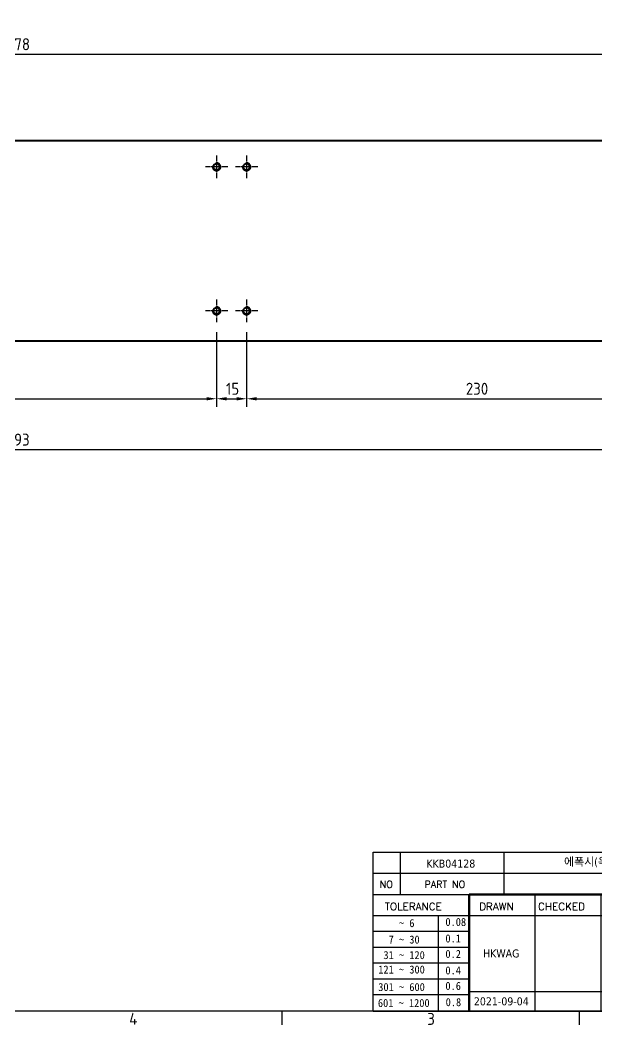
# Model space of a CAD drawing. Header units: millimetres. Extents: x 0 to 1188, y 0 to 840.
# Drawn here: x 612 to 900, y 13 to 515 of the extents above; entities that cross this region are included whole.
import ezdxf
from ezdxf.enums import TextEntityAlignment as Align

# ---------------------------------------------------------------- set-up
doc = ezdxf.new("R2010")
doc.units = ezdxf.units.MM
doc.header["$LTSCALE"] = 2
doc.linetypes.add('CHAIN', pattern=[0.35429999999999995, 0.2362, -0.0295, 0.0591, -0.0295])
doc.layers.get('0').update_dxf_attribs({"color": 3, "lineweight": 25})
for name, color, linetype, lineweight in [('가시적인 것(ISO)', 3, 'Continuous', 40), ('가시적인 좁은 것(ISO)', 3, 'Continuous', 35), ('경계(ISO)', 7, 'Continuous', 25), ('제목(ISO)', 5, 'Continuous', 50), ('중심 표식(ISO)', 1, 'Continuous', 25), ('치수(ISO)', 2, 'Continuous', 25), ('해치(ISO)', 7, 'Continuous', 18)]:
    doc.layers.add(name, color=color, linetype=linetype, lineweight=lineweight)
doc.styles.add('HAN_291', font='')
doc.styles.add('HAN_370', font='', dxfattribs={"width": 2})
doc.styles.add('RC_284', font='ROMANC.shx')
doc.styles.add('RC_287', font='ROMANC.shx')
doc.styles.add('RC_292', font='ROMANC.shx')
doc.styles.add('ROMANT_294', font='romant.shx')
doc.styles.add('문자 텍스트_M2B', font='isocp.shx')
doc.styles.add('치수 텍스트_PSTEK_POSCO', font='isocp.shx')
doc.styles.add('텍스트 스타일198', font='tahoma.ttf')
doc.styles.add('텍스트 스타일333', font='ROMANC.shx', dxfattribs={"width": 0.800000011920929})
doc.styles.get('HAN_291').set_extended_font_data('GulimChe')
doc.styles.get('HAN_370').set_extended_font_data('GulimChe')
doc.dimstyles.new('치수_PSTEK_POSCO', dxfattribs={"dimscale": 2, "dimtxt": 3, "dimasz": 2.5, "dimexe": 2, "dimexo": 2.5, "dimgap": 1, "dimtad": 1, "dimrnd": 1e-08, "dimdsep": 46, "dimtxsty": '치수 텍스트_PSTEK_POSCO', "dimcen": 0.09, "dimdle": 10, "dimclrd": 7, "dimclre": 7, "dimclrt": 2, "dimadec": 1, "dimazin": 2, "dimtfac": 1, "dimtmove": 0, "dimatfit": 3, "dimfxl": 0, "dimtolj": 1, "dimlwd": -1, "dimlwe": -1, "dimarcsym": 0})

# ---------------------------------------------------------------- blocks, each defined once
blk = doc.blocks.new('경계 Default Border')
at = {"layer": '경계(ISO)'}
for p, q in [((371.25, 10), (371.25, 6.599999666213989)), ((445.4999923706055, 10), (445.4999923706055, 6.599999666213989))]:
    blk.add_line(p, q, dxfattribs=at)
at = {"layer": '경계(ISO)', "flags": 128}
blk.add_lwpolyline([(10, 10), (10, 410), (584.0000152587891, 410), (584.0000152587891, 10), (10, 10)], dxfattribs=at)
at = {"layer": '경계(ISO)', "color": 2, "char_height": 3.00000011920929, "attachment_point": 7, "style": '문자 텍스트_M2B'}
for s, insert in [('4', (333.0984701308117, 6.59999988079071)), ('3', (407.5435395229536, 6.57139439638704))]:
    blk.add_mtext(s, dxfattribs=dict(at, insert=insert))
blk = doc.blocks.new('제목 블록 PSTEK')
h = blk.add_hatch(color=1)
edge = h.paths.add_edge_path(flags=0)
edge.add_line((314.2242174273352, 19.60711530335299), (314.2242174273352, 17.00126995915134))
edge.add_line((314.2242174273352, 17.00126995915134), (314.3485873187598, 17.00126995915134))
edge.add_arc((314.3485873187598, 17.6527312952023), 0.6514613360509371, 270, 360)
edge.add_line((315.0000486548106, 17.6527312952023), (315.0000486548106, 18.95565396730211))
edge.add_arc((314.3485873187598, 18.95565396730212), 0.6514613360508712, 0, 90)
edge.add_line((314.3485873187598, 19.60711530335299), (314.2242174273352, 19.60711530335299))
edge = h.paths.add_edge_path()
edge.add_arc((314.9847713324306, 18.28938669179658), 1.969189947606664, 269.9999999999959, 450)
edge.add_line((314.9847713324306, 20.25857663940318), (311.7664314776902, 20.25857663940324))
edge.add_line((311.7664314776902, 20.25857663940324), (311.7664314776902, 15.3430047401139))
edge.add_line((311.7664314776902, 15.3430047401139), (314.2242174273352, 15.3430047401139))
edge.add_line((314.2242174273352, 15.3430047401139), (314.2242174273352, 16.32019674418991))
edge.add_line((314.2242174273352, 16.32019674418991), (314.9847713324307, 16.32019674418991))
for color, points in [(252, [(317.2195697678507, 17.0593801673321), (322.0326348870767, 21.62682475217465), (322.2781991042243, 21.94392121864296), (317.0471853425802, 16.97985676345368), (318.7512090904202, 16.1899260703855), (316.0018030350395, 12.71868385740789), (316.3356552234328, 13.00206718743325), (318.9235935156908, 16.2694494742633)]), (5, [(321.6183518841322, 17.4193704504104), (319.5281351041078, 18.24969419629727), (322.4505835294948, 22.02344462252142), (317.2195697678507, 17.0593801673321), (318.9235935156908, 16.2694494742633), (316.1741874603099, 12.79820726128571)]), (1, [(324.4839107253602, 19.60711530335299), (325.2419748254881, 19.60711530335299), (325.2419748254881, 20.25857663940324), (321.2266040451076, 20.25857663940324), (321.2266040451076, 19.60711530335299), (321.9846681452406, 19.60711530335299), (321.9846681452406, 15.3430047401139), (324.4839107253602, 15.3430047401139)]), (252, [(324.6615819988275, 19.45905590879572), (325.4196460989604, 19.45905590879572), (325.4196460989604, 20.11051724484596), (325.2419748254881, 20.11051724484596), (325.2419748254881, 19.60711530335299), (324.4839107253602, 19.60711530335299), (324.4839107253602, 15.3430047401139), (322.1623394187076, 15.3430047401139), (322.1623394187076, 15.19494534555726), (324.6615819988275, 15.19494534555726)]), (1, [(329.2277337269622, 20.25857663940324), (325.65654113025, 20.25857663940324), (325.65654113025, 15.3430047401139), (329.3580259941756, 15.3430047401139), (329.3580259941756, 15.9944660761648), (328.1137701654877, 15.9944660761648), (328.1137701654877, 17.56360607323003), (329.2277337269622, 17.56360607323003), (329.2277337269622, 18.25543873810179), (328.1137701654877, 18.25543873810179), (328.1137701654877, 19.60711530335299), (329.2277337269622, 19.60711530335299)]), (252, [(328.2914414389548, 19.45905590879572), (329.4054050004294, 19.45905590879572), (329.4054050004294, 20.11051724484596), (329.2277337269622, 20.11051724484596), (329.2277337269622, 19.60711530335299), (328.1137701654877, 19.60711530335299), (328.1137701654877, 18.25543873810179), (328.2914414389548, 18.25543873810179)]), (1, [(332.3312149849806, 20.25857663940324), (329.8592894925411, 20.25857663940324), (329.8592894925411, 15.3430047401139), (332.3312149849806, 15.3430047401139), (332.3312149849806, 17.4318630164523), (333.0701931098801, 15.3430047401139), (335.4855464857051, 15.3430047401139), (334.2514536401189, 19.30614745124769), (335.4379594596742, 20.25857663940324), (334.3071782107978, 20.25857663940324), (332.3312149849806, 18.99741471888304)]), (252, [(332.5088862584528, 20.1105172448466), (332.3312149849806, 20.1105172448466), (332.3312149849806, 18.99741471888368), (332.5088862584528, 19.11081371413894)]), (252, [(335.6156307331414, 20.11051724484596), (335.2535118015555, 20.11051724484596), (334.2514536401189, 19.30614745124769), (335.4855464857051, 15.3430047401139), (333.1954852176545, 15.3430047401139), (333.2478643833523, 15.19494534555726), (335.6632177591723, 15.19494534555726), (334.4291249135862, 19.15808805669106)]), (252, [(321.9846681452406, 19.60711530335299), (321.4042753185749, 19.60711530335299), (321.4042753185749, 19.45905590879572), (321.9846681452406, 19.45905590879572)]), (252, [(328.2914414389548, 17.41554667867274), (329.4054050004294, 17.41554667867274), (329.4054050004294, 18.10737934354514), (329.2277337269622, 18.10737934354514), (329.2277337269622, 17.56360607323003), (328.1137701654877, 17.56360607323003), (328.1137701654877, 15.9944660761648), (328.2914414389548, 15.9944660761648)]), (252, [(329.5356972676428, 15.8464066816075), (329.3580259941756, 15.8464066816075), (329.3580259941756, 15.3430047401139), (325.8342124037171, 15.3430047401139), (325.8342124037171, 15.19494534555726), (329.5356972676428, 15.19494534555726)]), (252, [(332.5088862584528, 16.92964231796647), (332.3312149849806, 17.43186301645164), (332.3312149849806, 15.3430047401139), (330.0369607660135, 15.3430047401139), (330.0369607660135, 15.19494534555726), (332.5088862584528, 15.19494534555726)])]:
    blk.add_hatch(color=color).paths.add_polyline_path(points)
h = blk.add_hatch(color=252)
edge = h.paths.add_edge_path()
edge.add_arc((314.9847713324309, 18.28938669179657), 1.969189947606666, 270, 406.8278729790604)
edge.add_arc((315.1624426058984, 18.1413272972396), 1.969189947606962, -90, 53.560984836317004, ccw=False)
edge.add_line((315.1624426058984, 16.17213734963263), (314.4018887008024, 16.17213734963263))
edge.add_line((314.4018887008024, 16.17213734963263), (314.4018887008024, 15.19494534555726))
edge.add_line((314.4018887008024, 15.19494534555726), (311.9441027511573, 15.19494534555726))
edge.add_line((311.9441027511573, 15.19494534555726), (311.9441027511573, 15.3430047401139))
edge.add_line((311.9441027511573, 15.3430047401139), (314.2242174273352, 15.3430047401139))
edge.add_line((314.2242174273352, 15.3430047401139), (314.2242174273352, 16.32019674418991))
edge.add_line((314.2242174273352, 16.32019674418991), (314.9847713324309, 16.32019674418991))
h = blk.add_hatch(color=252)
edge = h.paths.add_edge_path()
edge.add_line((314.4018887008024, 19.45905590879572), (314.5262585922315, 19.45905590879572))
edge.add_arc((314.5262585922314, 18.80759457274939), 0.6514613360463194, 60.4189348879147, 90.00000000000318, ccw=False)
edge.add_arc((314.3485873187602, 18.95565396730057), 0.6514613360524251, 39.96992292766206, 90.00000000009999)
edge.add_line((314.3485873187591, 19.60711530335307), (314.2242174273352, 19.60711530335298))
edge.add_line((314.2242174273352, 19.60711530335299), (314.2242174273352, 17.00126995915134))
edge.add_line((314.2242174273352, 17.00126995915134), (314.3485873187591, 17.00126995915134))
edge.add_arc((314.3485873187568, 17.652731295233), 0.6514613360816299, 270.0000000002, 274.6930825552478)
edge.add_line((314.4018887008024, 17.0034541317032), (314.4018887008024, 19.45905590879572))
at = {"layer": '해치(ISO)', "true_color": 0x27d1fc}
h = blk.add_hatch(color=140, dxfattribs=at)
edge = h.paths.add_edge_path()
edge.add_ellipse((330.3660919371412, 20.15576403068321), major_axis=(9.100907360794343, 0), ratio=0.4069904968023172, start_angle=301.3098473703837, end_angle=507.7436900681698)
edge.add_ellipse((331.5340919371412, 20.4634168429492), major_axis=(-9.82350664112931, 0), ratio=0.3942600559756514, start_angle=111.51207141178469, end_angle=334.47025347086895, ccw=False)
edge.add_line((335.1363447531188, 16.8601935978785), (335.0955236905705, 16.99119398620872))
at = {"color": 180}
for p, q in [((182.475792979055, 11.79100474011392), (182.4757929790549, 51.56524660363496)), ((182.4757929790549, 51.56524660363496), (372.4757929537551, 51.56524660363496)), ((189.2651435055721, 51.56524660363496), (189.2651435055722, 41.00524660363494)), ((215.2152739891528, 41.00524660363494), (215.2152739891528, 51.56524660363496)), ((280.8758854511282, 51.56524660363496), (280.8758854511282, 41.00524660363494)), ((310.0881549537552, 51.56524660363496), (310.0881549537553, 41.00524660363494)), ((316.9044520275131, 51.56524660363496), (316.9044520275127, 41.00524660363494)), ((338.4566026226726, 51.56524660363496), (338.4566026226727, 41.00524660363494)), ((372.4757929537551, 51.56524660363496), (372.4757929537551, 11.79100474011389)), ((182.475792979055, 46.2852466036349), (372.4757929537551, 46.28524660363492)), ((182.475792979055, 41.00524660363493), (206.451475290024, 41.00524660363493)), ((222.9401812389276, 11.79100474011392), (222.9401812389276, 41.00524660363494)), ((239.4288871878316, 11.79100474011392), (239.4288871878316, 41.00524660363494)), ((255.9175931367356, 11.79100474011392), (255.9175931367356, 41.00524660363494)), ((268.6918866058747, 41.00524660363494), (268.6918866058747, 30.44524660363498)), ((280.8758854511282, 41.00524660363494), (280.8758854511282, 25.16524660363502)), ((310.088154953755, 41.00524660363494), (310.088154953755, 11.79100474011392)), ((182.475792979055, 35.72524660363497), (206.451475290024, 35.72524660363497)), ((198.8621818849491, 12.02524660363491), (198.8621818849491, 35.72524660363497)), ((206.451475290024, 35.72524660363497), (372.4757929537551, 35.72524660363497)), ((182.475792979055, 31.77524660363492), (206.451475290024, 31.77524660363492)), ((255.917593136736, 30.44524660363498), (372.4757929537552, 30.44524660363501)), ((182.475792979055, 27.82524660363487), (206.451475290024, 27.82524660363487)), ((255.9175931367359, 25.16524660363502), (372.4757929537552, 25.165246603635)), ((268.6918866058744, 25.16524660363502), (268.6918866058744, 11.79100474011392)), ((182.475792979055, 23.87524660363505), (206.451475290024, 23.87524660363505)), ((182.475792979055, 19.92524660363478), (206.451475290024, 19.92524660363478)), ((255.9175931367359, 19.88524660363481), (310.0881549537553, 19.88524660363481)), ((182.475792979055, 15.97524660363496), (206.451475290024, 15.97524660363496)), ((206.451475290024, 16.74100474011396), (255.9175931367359, 16.74100474011396)), ((182.475792979055, 11.79100474011392), (372.4757929537551, 11.79100474011389))]:
    blk.add_line(p, q, dxfattribs=at)
at = {"color": 7, "lineweight": 50}
for p, q in [((206.4514752900237, 11.79100474011392), (206.4514752900237, 41.00524660363494)), ((206.451475290024, 41.00524660363494), (372.4757929537551, 41.00524660363496))]:
    blk.add_line(p, q, dxfattribs=at)
at = {"color": 7}
for p, q in [((311.7664314776902, 20.25900474011391), (311.7664314776902, 15.34300474011391)), ((314.9847713324309, 20.25857663940324), (311.7664314776902, 20.25857663940324)), ((314.9847713324309, 20.25857663940324), (311.7664314776902, 20.25857663940324)), ((311.7664314776902, 20.25857663940324), (311.7664314776902, 15.3430047401139)), ((322.2781991042243, 21.94392121864296), (317.0471853425802, 16.97985676345368)), ((322.4505835294948, 22.02344462252142), (317.2195697678507, 17.0593801673321)), ((317.2195697678507, 17.0593801673321), (322.0326348870767, 21.62682475217465)), ((319.5281351041078, 18.24969419629727), (322.4505835294948, 22.02344462252142)), ((325.2419748254881, 20.25857663940324), (321.2266040451076, 20.25857663940324)), ((321.2266040451076, 20.25857663940324), (321.2266040451076, 19.60711530335299)), ((325.2419748254881, 20.25857663940324), (321.2266040451076, 20.25857663940324)), ((321.2266040451076, 20.25857663940324), (321.2266040451076, 19.60711530335299)), ((322.0326348870767, 21.62682475217465), (322.2781991042243, 21.94392121864296)), ((325.2419748254881, 19.60711530335299), (325.2419748254881, 20.25857663940324)), ((325.2419748254881, 19.60711530335299), (325.2419748254881, 20.25857663940324)), ((325.4196460989604, 20.11051724484596), (325.2419748254881, 20.11051724484596)), ((325.2419748254881, 20.11051724484596), (325.2419748254881, 19.60711530335299)), ((325.4196460989604, 19.45905590879572), (325.4196460989604, 20.11051724484596)), ((329.2277337269622, 20.25857663940324), (325.65654113025, 20.25857663940324)), ((325.65654113025, 20.25857663940324), (325.65654113025, 15.3430047401139)), ((325.65654113025, 20.25857663940324), (325.65654113025, 15.3430047401139)), ((329.2277337269622, 20.25857663940324), (325.65654113025, 20.25857663940324)), ((329.2277337269622, 19.60711530335299), (329.2277337269622, 20.25857663940324)), ((329.2277337269622, 19.60711530335299), (329.2277337269622, 20.25857663940324)), ((329.4054050004294, 20.11051724484596), (329.2277337269622, 20.11051724484596)), ((329.2277337269622, 20.11051724484596), (329.2277337269622, 19.60711530335299)), ((329.4054050004294, 19.45905590879572), (329.4054050004294, 20.11051724484596)), ((332.3312149849806, 20.25857663940324), (329.8592894925411, 20.25857663940324)), ((329.8592894925411, 20.25857663940324), (329.8592894925411, 15.3430047401139)), ((329.8592894925411, 20.25857663940324), (329.8592894925411, 15.3430047401139)), ((332.3312149849806, 20.25857663940324), (329.8592894925411, 20.25857663940324)), ((334.3071782107978, 20.25857663940324), (332.3312149849806, 18.99741471888304)), ((332.3312149849806, 18.99741471888304), (332.3312149849806, 20.25857663940324)), ((334.3071782107978, 20.25857663940324), (332.3312149849806, 18.99741471888304)), ((332.3312149849806, 18.99741471888304), (332.3312149849806, 20.25857663940324)), ((332.5088862584528, 20.1105172448466), (332.3312149849806, 20.1105172448466)), ((332.3312149849806, 20.1105172448466), (332.3312149849806, 18.99741471888368)), ((332.5088862584528, 19.11081371413894), (332.5088862584528, 20.1105172448466)), ((334.2514536401189, 19.30614745124769), (335.4379594596742, 20.25857663940324)), ((334.2514536401189, 19.30614745124769), (335.4379594596742, 20.25857663940324)), ((335.2535118015555, 20.11051724484596), (334.2514536401189, 19.30614745124769)), ((335.4379594596742, 20.25857663940324), (334.3071782107978, 20.25857663940324)), ((335.4379594596742, 20.25857663940324), (334.3071782107978, 20.25857663940324)), ((334.4291249135862, 19.15808805669104), (335.6156307331414, 20.11051724484596)), ((335.6156307331414, 20.11051724484596), (335.2535118015555, 20.11051724484596)), ((314.2242174273352, 17.00126995915134), (314.2242174273352, 19.60711530335299)), ((314.2242174273352, 19.60711530335299), (314.3485873187591, 19.60711530335299)), ((314.3485873187591, 19.60711530335299), (314.2242174273352, 19.60711530335299)), ((314.2242174273352, 19.60711530335299), (314.2242174273352, 17.00126995915134)), ((314.2242174273352, 17.00126995915134), (314.2242174273352, 19.60711530335299)), ((314.2242174273352, 19.60711530335299), (314.3485873187591, 19.60711530335299)), ((314.4018887008024, 19.45905590879572), (314.5262585922314, 19.45905590879572)), ((314.4018887008024, 17.0034541317032), (314.4018887008024, 19.45905590879572)), ((315.0000486548106, 18.95565396730275), (315.0000486548106, 17.65273129520161)), ((315.0000486548106, 18.95565396730275), (315.0000486548106, 17.65273129520161)), ((321.6183518841322, 17.4193704504104), (319.5281351041078, 18.24969419629727)), ((321.2266040451076, 19.60711530335299), (321.9846681452406, 19.60711530335299)), ((321.2266040451076, 19.60711530335299), (321.9846681452406, 19.60711530335299)), ((321.4042753185749, 19.60711530335299), (321.4042753185749, 19.45905590879572)), ((321.9846681452406, 19.60711530335299), (321.4042753185749, 19.60711530335299)), ((321.4042753185749, 19.45905590879572), (321.9846681452406, 19.45905590879572)), ((321.9846681452406, 19.60711530335299), (321.9846681452406, 15.3430047401139)), ((321.9846681452406, 19.45905590879572), (321.9846681452406, 19.60711530335299)), ((321.9846681452406, 19.60711530335299), (321.9846681452406, 15.3430047401139)), ((324.4839107253602, 19.60711530335299), (325.2419748254881, 19.60711530335299)), ((324.4839107253602, 15.3430047401139), (324.4839107253602, 19.60711530335299)), ((325.2419748254881, 19.60711530335299), (324.4839107253602, 19.60711530335299)), ((324.4839107253602, 19.60711530335299), (324.4839107253602, 15.3430047401139)), ((324.4839107253602, 19.60711530335299), (325.2419748254881, 19.60711530335299)), ((324.4839107253602, 15.3430047401139), (324.4839107253602, 19.60711530335299)), ((324.6615819988275, 19.45905590879572), (325.4196460989604, 19.45905590879572)), ((324.6615819988275, 15.19494534555726), (324.6615819988275, 19.45905590879572)), ((328.1137701654877, 18.25543873810179), (328.1137701654877, 19.60711530335299)), ((328.1137701654877, 19.60711530335299), (329.2277337269622, 19.60711530335299)), ((329.2277337269622, 19.60711530335299), (328.1137701654877, 19.60711530335299)), ((328.1137701654877, 19.60711530335299), (328.1137701654877, 18.25543873810179)), ((328.1137701654877, 18.25543873810179), (328.1137701654877, 19.60711530335299)), ((328.1137701654877, 19.60711530335299), (329.2277337269622, 19.60711530335299)), ((329.2277337269622, 18.25543873810179), (328.1137701654877, 18.25543873810179)), ((328.1137701654877, 18.25543873810179), (328.2914414389548, 18.25543873810179)), ((329.2277337269622, 18.25543873810179), (328.1137701654877, 18.25543873810179)), ((328.2914414389548, 18.25543873810179), (328.2914414389548, 19.45905590879572)), ((328.2914414389548, 19.45905590879572), (329.4054050004294, 19.45905590879572)), ((329.2277337269622, 17.56360607323003), (329.2277337269622, 18.25543873810179)), ((329.2277337269622, 17.56360607323003), (329.2277337269622, 18.25543873810179)), ((329.4054050004294, 18.10737934354514), (329.2277337269622, 18.10737934354514)), ((329.2277337269622, 18.10737934354514), (329.2277337269622, 17.56360607323003)), ((329.4054050004294, 17.41554667867274), (329.4054050004294, 18.10737934354514)), ((332.3312149849806, 18.99741471888368), (332.5088862584528, 19.11081371413894)), ((335.4855464857051, 15.3430047401139), (334.2514536401189, 19.30614745124769)), ((334.2514536401189, 19.30614745124769), (335.4855464857051, 15.3430047401139)), ((335.4855464857051, 15.3430047401139), (334.2514536401189, 19.30614745124769)), ((335.6632177591723, 15.19494534555726), (334.4291249135862, 19.15808805669104)), ((345.0447381189468, 17.50375595811051), (344.9867755289346, 17.689895936919)), ((311.7664314776902, 15.3430047401139), (314.2242174273352, 15.3430047401139)), ((311.7664314776902, 15.3430047401139), (314.2242174273352, 15.3430047401139)), ((314.2242174273352, 15.3430047401139), (311.9441027511573, 15.3430047401139)), ((311.9441027511573, 15.3430047401139), (311.9441027511573, 15.19494534555726)), ((311.9441027511573, 15.19494534555726), (314.4018887008024, 15.19494534555726)), ((314.3485873187591, 17.00126995915134), (314.2242174273352, 17.00126995915134)), ((314.2242174273352, 17.00126995915134), (314.3485873187591, 17.00126995915134)), ((314.3485873187591, 17.00126995915134), (314.2242174273352, 17.00126995915134)), ((314.2242174273352, 16.32019674418991), (314.9847713324309, 16.32019674418991)), ((314.2242174273352, 15.3430047401139), (314.2242174273352, 16.32019674418991)), ((314.9847713324309, 16.32019674418991), (314.2242174273352, 16.32019674418991)), ((314.2242174273352, 16.32019674418991), (314.2242174273352, 15.3430047401139)), ((314.2242174273352, 16.32019674418991), (314.9847713324309, 16.32019674418991)), ((314.2242174273352, 15.3430047401139), (314.2242174273352, 16.32019674418991)), ((314.4018887008024, 16.17213734963263), (315.162442605898, 16.17213734963263)), ((314.4018887008024, 15.19494534555726), (314.4018887008024, 16.17213734963263)), ((318.7512090904202, 16.1899260703855), (316.0018030350395, 12.71868385740789)), ((316.1741874603099, 12.79820726128571), (321.6183518841322, 17.4193704504104)), ((318.9235935156908, 16.2694494742633), (316.1741874603099, 12.79820726128571)), ((316.3356552234328, 13.00206718743325), (318.9235935156908, 16.2694494742633)), ((317.0471853425802, 16.97985676345368), (318.7512090904202, 16.1899260703855)), ((318.9235935156908, 16.2694494742633), (317.2195697678507, 17.0593801673321)), ((317.2195697678507, 17.0593801673321), (318.9235935156908, 16.2694494742633)), ((321.9846681452406, 15.3430047401139), (324.4839107253602, 15.3430047401139)), ((321.9846681452406, 15.3430047401139), (324.4839107253602, 15.3430047401139)), ((324.4839107253602, 15.3430047401139), (322.1623394187076, 15.3430047401139)), ((322.1623394187076, 15.3430047401139), (322.1623394187076, 15.19494534555726)), ((322.1623394187076, 15.19494534555726), (324.6615819988275, 15.19494534555726)), ((325.65654113025, 15.3430047401139), (329.3580259941756, 15.3430047401139)), ((325.65654113025, 15.3430047401139), (329.3580259941756, 15.3430047401139)), ((329.3580259941756, 15.3430047401139), (325.8342124037171, 15.3430047401139)), ((325.8342124037171, 15.3430047401139), (325.8342124037171, 15.19494534555726)), ((325.8342124037171, 15.19494534555726), (329.5356972676428, 15.19494534555726)), ((328.1137701654877, 17.56360607323003), (329.2277337269622, 17.56360607323003)), ((328.1137701654877, 15.9944660761648), (328.1137701654877, 17.56360607323003)), ((329.2277337269622, 17.56360607323003), (328.1137701654877, 17.56360607323003)), ((328.1137701654877, 17.56360607323003), (328.1137701654877, 15.9944660761648)), ((328.1137701654877, 17.56360607323003), (329.2277337269622, 17.56360607323003)), ((328.1137701654877, 15.9944660761648), (328.1137701654877, 17.56360607323003)), ((329.3580259941756, 15.9944660761648), (328.1137701654877, 15.9944660761648)), ((328.1137701654877, 15.9944660761648), (328.2914414389548, 15.9944660761648)), ((329.3580259941756, 15.9944660761648), (328.1137701654877, 15.9944660761648)), ((328.2914414389548, 15.9944660761648), (328.2914414389548, 17.41554667867274)), ((328.2914414389548, 17.41554667867274), (329.4054050004294, 17.41554667867274)), ((329.3580259941756, 15.3430047401139), (329.3580259941756, 15.9944660761648)), ((329.3580259941756, 15.3430047401139), (329.3580259941756, 15.9944660761648)), ((329.5356972676428, 15.8464066816075), (329.3580259941756, 15.8464066816075)), ((329.3580259941756, 15.8464066816075), (329.3580259941756, 15.3430047401139)), ((329.5356972676428, 15.19494534555726), (329.5356972676428, 15.8464066816075)), ((329.8592894925411, 15.3430047401139), (332.3312149849806, 15.3430047401139)), ((329.8592894925411, 15.3430047401139), (332.3312149849806, 15.3430047401139)), ((332.3312149849806, 15.3430047401139), (330.0369607660135, 15.3430047401139)), ((330.0369607660135, 15.3430047401139), (330.0369607660135, 15.19494534555726)), ((330.0369607660135, 15.19494534555726), (332.5088862584528, 15.19494534555726)), ((332.3312149849806, 17.4318630164523), (333.0701931098801, 15.3430047401139)), ((332.3312149849806, 15.3430047401139), (332.3312149849806, 17.4318630164523)), ((332.5088862584528, 16.92964231796647), (332.3312149849806, 17.43186301645164)), ((332.3312149849806, 17.43186301645164), (332.3312149849806, 15.3430047401139)), ((332.3312149849806, 17.4318630164523), (333.0701931098801, 15.3430047401139)), ((332.3312149849806, 15.3430047401139), (332.3312149849806, 17.4318630164523)), ((332.5088862584528, 15.19494534555726), (332.5088862584528, 16.92964231796647)), ((333.0701931098801, 15.3430047401139), (335.4855464857051, 15.3430047401139)), ((333.0701931098801, 15.3430047401139), (335.4855464857051, 15.3430047401139)), ((335.4855464857051, 15.3430047401139), (333.1954852176545, 15.3430047401139)), ((333.1954852176545, 15.3430047401139), (333.2478643833523, 15.19494534555726)), ((333.2478643833523, 15.19494534555726), (335.6632177591723, 15.19494534555726)), ((316.0018030350395, 12.71868385740789), (316.3356552234328, 13.00206718743325))]:
    blk.add_line(p, q, dxfattribs=at)
at = {"color": 1}
for p, q in [((314.9847713324309, 20.25857663940324), (311.7664314776902, 20.25857663940324)), ((311.7664314776902, 20.25857663940324), (311.7664314776902, 15.3430047401139)), ((325.2419748254881, 20.25857663940324), (321.2266040451076, 20.25857663940324)), ((321.2266040451076, 20.25857663940324), (321.2266040451076, 19.60711530335299)), ((325.2419748254881, 19.60711530335299), (325.2419748254881, 20.25857663940324)), ((329.2277337269622, 20.25857663940324), (325.65654113025, 20.25857663940324)), ((325.65654113025, 20.25857663940324), (325.65654113025, 15.3430047401139)), ((329.2277337269622, 19.60711530335299), (329.2277337269622, 20.25857663940324)), ((332.3312149849806, 20.25857663940324), (329.8592894925411, 20.25857663940324)), ((329.8592894925411, 20.25857663940324), (329.8592894925411, 15.3430047401139)), ((334.3071782107978, 20.25857663940324), (332.3312149849806, 18.99741471888304)), ((332.3312149849806, 18.99741471888304), (332.3312149849806, 20.25857663940324)), ((334.2514536401189, 19.30614745124769), (335.4379594596742, 20.25857663940324)), ((335.4379594596742, 20.25857663940324), (334.3071782107978, 20.25857663940324)), ((314.2242174273352, 17.00126995915134), (314.2242174273352, 19.60711530335299)), ((314.2242174273352, 19.60711530335299), (314.3485873187591, 19.60711530335299)), ((315.0000486548106, 18.95565396730275), (315.0000486548106, 17.65273129520161)), ((321.2266040451076, 19.60711530335299), (321.9846681452406, 19.60711530335299)), ((321.9846681452406, 19.60711530335299), (321.9846681452406, 15.3430047401139)), ((324.4839107253602, 19.60711530335299), (325.2419748254881, 19.60711530335299)), ((324.4839107253602, 15.3430047401139), (324.4839107253602, 19.60711530335299)), ((328.1137701654877, 18.25543873810179), (328.1137701654877, 19.60711530335299)), ((328.1137701654877, 19.60711530335299), (329.2277337269622, 19.60711530335299)), ((329.2277337269622, 18.25543873810179), (328.1137701654877, 18.25543873810179)), ((329.2277337269622, 17.56360607323003), (329.2277337269622, 18.25543873810179)), ((335.4855464857051, 15.3430047401139), (334.2514536401189, 19.30614745124769)), ((311.7664314776902, 15.3430047401139), (314.2242174273352, 15.3430047401139)), ((314.3485873187591, 17.00126995915134), (314.2242174273352, 17.00126995915134)), ((314.2242174273352, 16.32019674418991), (314.9847713324309, 16.32019674418991)), ((314.2242174273352, 15.3430047401139), (314.2242174273352, 16.32019674418991)), ((321.9846681452406, 15.3430047401139), (324.4839107253602, 15.3430047401139)), ((325.65654113025, 15.3430047401139), (329.3580259941756, 15.3430047401139)), ((328.1137701654877, 17.56360607323003), (329.2277337269622, 17.56360607323003)), ((328.1137701654877, 15.9944660761648), (328.1137701654877, 17.56360607323003)), ((329.3580259941756, 15.9944660761648), (328.1137701654877, 15.9944660761648)), ((329.3580259941756, 15.3430047401139), (329.3580259941756, 15.9944660761648)), ((329.8592894925411, 15.3430047401139), (332.3312149849806, 15.3430047401139)), ((332.3312149849806, 17.4318630164523), (333.0701931098801, 15.3430047401139)), ((332.3312149849806, 15.3430047401139), (332.3312149849806, 17.4318630164523)), ((333.0701931098801, 15.3430047401139), (335.4855464857051, 15.3430047401139))]:
    blk.add_line(p, q, dxfattribs=at)
at = {"color": 5}
for p, q in [((322.4505835294948, 22.02344462252142), (317.2195697678507, 17.0593801673321)), ((319.5281351041078, 18.24969419629727), (322.4505835294948, 22.02344462252142)), ((321.6183518841322, 17.4193704504104), (319.5281351041078, 18.24969419629727)), ((316.1741874603099, 12.79820726128571), (321.6183518841322, 17.4193704504104)), ((318.9235935156908, 16.2694494742633), (316.1741874603099, 12.79820726128571)), ((317.2195697678507, 17.0593801673321), (318.9235935156908, 16.2694494742633))]:
    blk.add_line(p, q, dxfattribs=at)
at = {"color": 7}
for centre, radius, start, end in [((314.9847713324309, 18.28938669179658), 1.969189947606665, 270, 90), ((314.9847713324309, 18.28938669179658), 1.969189947606665, 270, 90), ((314.3485873187598, 18.95565396730211), 0.6514613360508712, 0, 90), ((314.3485873187602, 18.95565396730057), 0.6514613360524251, 39.96992292766117, 90), ((314.3485873187598, 18.95565396730212), 0.6514613360508712, 0, 90), ((314.3485873187597, 17.65273129520228), 0.6514613360509381, 270, 0), ((314.3485873187598, 17.6527312952023), 0.6514613360509381, 270, 0), ((314.5262585922314, 18.80759457274939), 0.6514613360463193, 60.41893488791137, 90), ((314.9847713324307, 18.2893866917965), 1.969189947606594, 270, 46.82787297909833), ((315.1624426058984, 18.1413272972396), 1.969189947606961, 270, 53.56098483636067), ((314.3485873187568, 17.652731295233), 0.6514613360816299, 270, 274.6930825552478)]:
    blk.add_arc(centre, radius, start, end, dxfattribs=at)
at = {"color": 1}
for centre, radius, start, end in [((314.9847713324309, 18.28938669179657), 1.969189947606665, 270, 90), ((314.3485873187598, 18.95565396730211), 0.6514613360508712, 0, 90), ((314.3485873187598, 17.6527312952023), 0.6514613360509381, 270, 0)]:
    blk.add_arc(centre, radius, start, end, dxfattribs=at)
at = {"layer": '제목(ISO)', "lineweight": 18}
blk.add_line((182.475792979055, 35.72500474011393), (182.475792979055, 11.79100474011392), dxfattribs=at)
at = {"layer": '제목(ISO)'}
for p, q in [((314.9847713324306, 20.25857663940324), (311.7664314776902, 20.25857663940324)), ((311.7664314776902, 20.25857663940324), (311.7664314776902, 15.3430047401139)), ((322.2781991042243, 21.94392121864296), (317.0471853425802, 16.97985676345368)), ((322.4505835294948, 22.02344462252142), (317.2195697678507, 17.0593801673321)), ((317.2195697678507, 17.0593801673321), (322.0326348870767, 21.62682475217465)), ((319.5281351041078, 18.24969419629727), (322.4505835294948, 22.02344462252142)), ((325.2419748254881, 20.25857663940324), (321.2266040451076, 20.25857663940324)), ((321.2266040451076, 20.25857663940324), (321.2266040451076, 19.60711530335299)), ((322.0326348870767, 21.62682475217465), (322.2781991042243, 21.94392121864296)), ((325.2419748254881, 19.60711530335299), (325.2419748254881, 20.25857663940324)), ((325.4196460989604, 20.11051724484596), (325.2419748254881, 20.11051724484596)), ((325.2419748254881, 20.11051724484596), (325.2419748254881, 19.60711530335299)), ((325.4196460989604, 19.45905590879572), (325.4196460989604, 20.11051724484596)), ((329.2277337269622, 20.25857663940324), (325.65654113025, 20.25857663940324)), ((325.65654113025, 20.25857663940324), (325.65654113025, 15.3430047401139)), ((329.2277337269622, 19.60711530335299), (329.2277337269622, 20.25857663940324)), ((329.4054050004294, 20.11051724484596), (329.2277337269622, 20.11051724484596)), ((329.2277337269622, 20.11051724484596), (329.2277337269622, 19.60711530335299)), ((329.4054050004294, 19.45905590879572), (329.4054050004294, 20.11051724484596)), ((332.3312149849806, 20.25857663940324), (329.8592894925411, 20.25857663940324)), ((329.8592894925411, 20.25857663940324), (329.8592894925411, 15.3430047401139)), ((334.3071782107978, 20.25857663940324), (332.3312149849806, 18.99741471888304)), ((332.3312149849806, 18.99741471888304), (332.3312149849806, 20.25857663940324)), ((332.5088862584528, 20.1105172448466), (332.3312149849806, 20.1105172448466)), ((332.3312149849806, 20.1105172448466), (332.3312149849806, 18.99741471888368)), ((332.5088862584528, 19.11081371413894), (332.5088862584528, 20.1105172448466)), ((334.2514536401189, 19.30614745124769), (335.4379594596742, 20.25857663940324)), ((335.2535118015555, 20.11051724484596), (334.2514536401189, 19.30614745124769)), ((335.4379594596742, 20.25857663940324), (334.3071782107978, 20.25857663940324)), ((334.4291249135862, 19.15808805669106), (335.6156307331414, 20.11051724484596)), ((335.6156307331414, 20.11051724484596), (335.2535118015555, 20.11051724484596)), ((314.2242174273352, 17.00126995915134), (314.2242174273352, 19.60711530335299)), ((314.2242174273352, 19.60711530335299), (314.3485873187598, 19.60711530335299)), ((314.3485873187591, 19.60711530335299), (314.2242174273352, 19.60711530335299)), ((314.2242174273352, 19.60711530335299), (314.2242174273352, 17.00126995915134)), ((314.4018887008024, 19.45905590879572), (314.5262585922314, 19.45905590879572)), ((314.4018887008024, 17.0034541317032), (314.4018887008024, 19.45905590879572)), ((315.0000486548106, 18.95565396730211), (315.0000486548106, 17.6527312952023)), ((321.6183518841322, 17.4193704504104), (319.5281351041078, 18.24969419629727)), ((321.2266040451076, 19.60711530335299), (321.9846681452406, 19.60711530335299)), ((321.9846681452406, 19.60711530335299), (321.4042753185749, 19.60711530335299)), ((321.4042753185749, 19.60711530335299), (321.4042753185749, 19.45905590879572)), ((321.4042753185749, 19.45905590879572), (321.9846681452406, 19.45905590879572)), ((321.9846681452406, 19.60711530335299), (321.9846681452406, 15.3430047401139)), ((321.9846681452406, 19.45905590879572), (321.9846681452406, 19.60711530335299)), ((324.4839107253602, 19.60711530335299), (325.2419748254881, 19.60711530335299)), ((324.4839107253602, 15.3430047401139), (324.4839107253602, 19.60711530335299)), ((325.2419748254881, 19.60711530335299), (324.4839107253602, 19.60711530335299)), ((324.4839107253602, 19.60711530335299), (324.4839107253602, 15.3430047401139)), ((324.6615819988275, 19.45905590879572), (325.4196460989604, 19.45905590879572)), ((324.6615819988275, 15.19494534555726), (324.6615819988275, 19.45905590879572)), ((328.1137701654877, 18.25543873810179), (328.1137701654877, 19.60711530335299)), ((328.1137701654877, 19.60711530335299), (329.2277337269622, 19.60711530335299)), ((329.2277337269622, 19.60711530335299), (328.1137701654877, 19.60711530335299)), ((328.1137701654877, 19.60711530335299), (328.1137701654877, 18.25543873810179)), ((329.2277337269622, 18.25543873810179), (328.1137701654877, 18.25543873810179)), ((328.1137701654877, 18.25543873810179), (328.2914414389548, 18.25543873810179)), ((328.2914414389548, 19.45905590879572), (329.4054050004294, 19.45905590879572)), ((328.2914414389548, 18.25543873810179), (328.2914414389548, 19.45905590879572)), ((329.2277337269622, 17.56360607323003), (329.2277337269622, 18.25543873810179)), ((329.4054050004294, 18.10737934354514), (329.2277337269622, 18.10737934354514)), ((329.2277337269622, 18.10737934354514), (329.2277337269622, 17.56360607323003)), ((329.4054050004294, 17.41554667867274), (329.4054050004294, 18.10737934354514)), ((332.3312149849806, 18.99741471888368), (332.5088862584528, 19.11081371413894)), ((335.4855464857051, 15.3430047401139), (334.2514536401189, 19.30614745124769)), ((334.2514536401189, 19.30614745124769), (335.4855464857051, 15.3430047401139)), ((335.6632177591723, 15.19494534555726), (334.4291249135862, 19.15808805669106)), ((311.7664314776902, 15.3430047401139), (314.2242174273352, 15.3430047401139)), ((314.2242174273352, 15.3430047401139), (311.9441027511573, 15.3430047401139)), ((311.9441027511573, 15.3430047401139), (311.9441027511573, 15.19494534555726)), ((311.9441027511573, 15.19494534555726), (314.4018887008024, 15.19494534555726)), ((314.3485873187598, 17.00126995915134), (314.2242174273352, 17.00126995915134)), ((314.2242174273352, 17.00126995915134), (314.3485873187591, 17.00126995915134)), ((314.2242174273352, 15.3430047401139), (314.2242174273352, 16.32019674418991)), ((314.2242174273352, 16.32019674418991), (314.9847713324307, 16.32019674418991)), ((314.9847713324309, 16.32019674418991), (314.2242174273352, 16.32019674418991)), ((314.2242174273352, 16.32019674418991), (314.2242174273352, 15.3430047401139)), ((314.4018887008024, 15.19494534555726), (314.4018887008024, 16.17213734963263)), ((314.4018887008024, 16.17213734963263), (315.1624426058984, 16.17213734963263)), ((318.7512090904202, 16.1899260703855), (316.0018030350395, 12.71868385740789)), ((316.1741874603099, 12.79820726128571), (321.6183518841322, 17.4193704504104)), ((318.9235935156908, 16.2694494742633), (316.1741874603099, 12.79820726128571)), ((316.3356552234328, 13.00206718743325), (318.9235935156908, 16.2694494742633)), ((317.0471853425802, 16.97985676345368), (318.7512090904202, 16.1899260703855)), ((317.2195697678507, 17.0593801673321), (318.9235935156908, 16.2694494742633)), ((318.9235935156908, 16.2694494742633), (317.2195697678507, 17.0593801673321)), ((321.9846681452406, 15.3430047401139), (324.4839107253602, 15.3430047401139)), ((324.4839107253602, 15.3430047401139), (322.1623394187076, 15.3430047401139)), ((322.1623394187076, 15.3430047401139), (322.1623394187076, 15.19494534555726)), ((322.1623394187076, 15.19494534555726), (324.6615819988275, 15.19494534555726)), ((325.65654113025, 15.3430047401139), (329.3580259941756, 15.3430047401139)), ((329.3580259941756, 15.3430047401139), (325.8342124037171, 15.3430047401139)), ((325.8342124037171, 15.3430047401139), (325.8342124037171, 15.19494534555726)), ((325.8342124037171, 15.19494534555726), (329.5356972676428, 15.19494534555726)), ((328.1137701654877, 15.9944660761648), (328.1137701654877, 17.56360607323003)), ((328.1137701654877, 17.56360607323003), (329.2277337269622, 17.56360607323003)), ((329.2277337269622, 17.56360607323003), (328.1137701654877, 17.56360607323003)), ((328.1137701654877, 17.56360607323003), (328.1137701654877, 15.9944660761648)), ((329.3580259941756, 15.9944660761648), (328.1137701654877, 15.9944660761648)), ((328.1137701654877, 15.9944660761648), (328.2914414389548, 15.9944660761648)), ((328.2914414389548, 17.41554667867274), (329.4054050004294, 17.41554667867274)), ((328.2914414389548, 15.9944660761648), (328.2914414389548, 17.41554667867274)), ((329.3580259941756, 15.3430047401139), (329.3580259941756, 15.9944660761648)), ((329.5356972676428, 15.8464066816075), (329.3580259941756, 15.8464066816075)), ((329.3580259941756, 15.8464066816075), (329.3580259941756, 15.3430047401139)), ((329.5356972676428, 15.19494534555726), (329.5356972676428, 15.8464066816075)), ((329.8592894925411, 15.3430047401139), (332.3312149849806, 15.3430047401139)), ((332.3312149849806, 15.3430047401139), (330.0369607660135, 15.3430047401139)), ((330.0369607660135, 15.3430047401139), (330.0369607660135, 15.19494534555726)), ((330.0369607660135, 15.19494534555726), (332.5088862584528, 15.19494534555726)), ((332.3312149849806, 15.3430047401139), (332.3312149849806, 17.4318630164523)), ((332.3312149849806, 17.4318630164523), (333.0701931098801, 15.3430047401139)), ((332.5088862584528, 16.92964231796647), (332.3312149849806, 17.43186301645164)), ((332.3312149849806, 17.43186301645164), (332.3312149849806, 15.3430047401139)), ((332.5088862584528, 15.19494534555726), (332.5088862584528, 16.92964231796647)), ((333.0701931098801, 15.3430047401139), (335.4855464857051, 15.3430047401139)), ((335.4855464857051, 15.3430047401139), (333.1954852176545, 15.3430047401139)), ((333.1954852176545, 15.3430047401139), (333.2478643833523, 15.19494534555726)), ((333.2478643833523, 15.19494534555726), (335.6632177591723, 15.19494534555726)), ((316.0018030350395, 12.71868385740789), (316.3356552234328, 13.00206718743325))]:
    blk.add_line(p, q, dxfattribs=at)
at = {"layer": '제목(ISO)', "color": 4}
blk.add_line((335.1363447531188, 16.8601935978785), (335.0955236905705, 16.99119398620872), dxfattribs=at)
at = {"layer": '제목(ISO)'}
for centre, radius, start, end in [((314.9847713324306, 18.28938669179658), 1.969189947606664, 46.82787297909431, 90), ((314.3485873187598, 18.95565396730212), 0.6514613360508712, 0, 90), ((314.3485873187602, 18.95565396730057), 0.6514613360524251, 39.96992292766117, 90), ((314.3485873187598, 17.6527312952023), 0.6514613360509371, 270, 0), ((314.5262585922314, 18.80759457274939), 0.6514613360463193, 60.41893488791137, 90), ((314.9847713324307, 18.2893866917965), 1.969189947606594, 270, 46.82787297909833), ((314.9847713324309, 18.28938669179657), 1.969189947606666, 270, 46.8278729790603), ((315.1624426058984, 18.1413272972396), 1.969189947606962, 270, 53.56098483631701), ((314.3485873187568, 17.652731295233), 0.6514613360816299, 270, 274.6930825552478)]:
    blk.add_arc(centre, radius, start, end, dxfattribs=at)
at = {"layer": '제목(ISO)', "color": 4}
for centre, major_axis, ratio, start_param, end_param in [((331.5340919371412, 20.4634168429492), (9.82350664112931, 0), 0.3942600559756514, 5.087845455444478, 8.97919982663645), ((330.3660919371412, 20.15576403068321), (9.100907360794343, 0), 0.4069904968023172, 5.258848905294775, 8.861799147915196)]:
    blk.add_ellipse(centre, major_axis=major_axis, ratio=ratio, start_param=start_param, end_param=end_param, dxfattribs=at)
at = {"color": 2}
for s, height, style, p in [('NO', 1.742399930953979, 'RC_284', (184.135398793432, 42.62317362549192)), ('PART NO', 1.742399930953979, 'RC_284', (195.3359407378685, 42.62317362549192)), ('DESCRIPTION', 1.742399930953979, 'RC_284', (240.4025565652523, 42.62317362549192)), ("Q'TY", 1.742399930953979, 'RC_284', (310.1440786515383, 42.62317362549192)), ('COLOR/FINISH', 1.742399930953979, 'RC_284', (317.7725341324144, 42.62317362549192)), ('REMARK', 1.742399930953979, 'RC_284', (348.346649953877, 42.62317362549192)), (' TOLERANCE', 1.899999976158142, 'RC_287', (184.0872874387979, 37.00893196870329)), ('DRAWN', 1.899999976158142, 'RC_287', (208.9766620976279, 37.00893196870329)), ('CHECKED', 1.899999976158142, 'RC_287', (223.6856844514997, 37.00893196870329)), ('APPROVED', 1.899999976158142, 'RC_287', (239.7795453577791, 37.00893196870329)), ('UNIT', 1.742399930953979, 'RC_284', (259.1652673287452, 37.34317362549218)), ('SCALE', 1.742399930953979, 'RC_284', (270.2934779252897, 37.34317362549218)), ('MODEL NAME', 2.178000062704086, 'RC_292', (284.096330289083, 37.25462520371384)), ('    ~ 6', 2.000000029802322, 'HAN_291', (183.7721304966814, 32.8176515608431)), ('0.08', 2.000000029802322, 'HAN_291', (200.5467345600617, 33.09873600004101)), ('mm', 1.742399930953979, 'RC_284', (259.6505418159997, 32.3543089683787)), ('PART NAME', 2.178000062704086, 'RC_292', (285.1416959765849, 32.03045329421792)), ('  7 ~ 30', 2.000000029802322, 'HAN_291', (183.7721304966814, 28.70538114822415)), ('0.1', 2.000000029802322, 'HAN_291', (200.5467345600617, 28.98646558742206)), (' DWG NO.', 2.178000062704086, 'RC_292', (284.8124284083233, 26.75045329421772)), (' 31 ~ 120', 2.000000029802322, 'HAN_291', (183.7721304966814, 24.82628181916237)), ('0.2', 2.000000029802322, 'HAN_291', (200.5467345600617, 25.10736625836028)), ('121 ~ 300', 2.000000029802322, 'HAN_291', (183.7721304966814, 21.21401206133254)), ('0.4', 2.000000029802322, 'HAN_291', (200.5467345600617, 20.99509650053045)), ('SIZE', 1.742399930953979, 'RC_284', (259.1652673287452, 21.69497768947366)), ('REFERENCE', 2.178000062704086, 'RC_292', (278.2741065029841, 21.43214925458022)), ('301 ~ 600', 2.000000029802322, 'HAN_291', (183.7721304966814, 16.83491273227077)), ('0.6', 2.000000029802322, 'HAN_291', (200.5467345600617, 17.11599717146868)), ('601 ~ 1200', 2.000000029802322, 'HAN_291', (183.6802025156883, 12.84759660881125)), ('0.8', 2.000000029802322, 'HAN_291', (200.6097246063884, 13.05732192299702))]:
    blk.add_text(s, height=height, dxfattribs=dict(at, style=style)).set_placement(p)
at = {"color": 2, "style": 'RC_284'}
blk.add_text('MATERIAL', height=1.742399930953979, dxfattribs=at).set_placement((295.4820202024417, 43.64524660363492), align=Align.MIDDLE_CENTER)
at = {"color": 7, "style": '텍스트 스타일333', "width": 0.7999999523162842}
blk.add_text('N/S', height=2.000000029802322, dxfattribs=at).set_placement((274.7838860285014, 33.08524660363496), align=Align.MIDDLE_CENTER)
at = {"color": 2, "style": '텍스트 스타일333', "width": 0.7999999523162842}
blk.add_text('3rd ANGLE PROJ.', height=2.000000029802322, dxfattribs=at).set_placement((256.8430306642954, 26.76148381654429))
at = {"color": 7, "style": 'ROMANT_294'}
for s, p in [('POWER', (342.82727231297, 20.97115304607566)), ('SYSTEM', (342.82727231297, 17.3284636719184)), ('TECHNOLOGY', (342.82727231297, 13.57194088644453))]:
    blk.add_text(s, height=2.700000107288361, dxfattribs=at).set_placement(p)
at = {"color": 7, "insert": (320.8519732224835, 14.21236326823155), "char_height": 1.400000005960464, "attachment_point": 1, "line_spacing_factor": 0.3319999873638153, "style": 'HAN_370'}
blk.add_mtext('\\fHY견고딕|b0|i0;\\H1.4000;피에스텍', dxfattribs=at)
at = {"layer": '제목(ISO)', "color": 7, "style": '텍스트 스타일198'}
for tag, p in [('설명_001', (230.1819434541231, 48.15254984750509)), ('재질_001', (287.5148121100145, 48.155337874329)), ('질량\\P3;_001', (350.3046145979153, 48.1643332325385)), ('부품_번호_001', (195.7843283186424, 47.68004260673702)), ("3._Q'TY_001", (312.7582242365873, 47.92524659519486)), ('1._MODEL_NAME_001', (326.0176446881414, 37.52172745615292)), ('제목_001', (337.2223155862142, 32.12933155161866)), ('부품_번호_001', (334.4435685718743, 26.8052465951949)), ('설계자_001', (209.9396160013646, 25.23446884679021)), ('프로젝트_001', (278.9744245225954, 18.43818283951269)), ('작성_날짜_001', (207.6508315629738, 13.26600473167383)), ('시트_크기_001', (260.7896290458918, 14.81730632141838)), ('프로젝트_002', (271.1389644161678, 15.01430360086118)), ('프로젝트_003', (272.3954135944161, 11.55047762554502))]:
    blk.add_attdef(tag, p, '', height=2.000000029802322, dxfattribs=at)
for tag, p in [('4._COLOR', (327.6805273250926, 48.92524660363493)), ('점검자', (231.1845342133799, 26.23312567187446)), ('엔지니어링_승인자', (247.673240162284, 26.23312567187446)), ('점검_날짜', (231.1845342133799, 14.26600474011394)), ('엔지니어링_승인_날짜', (247.6732401622839, 14.26600474011394))]:
    blk.add_attdef(tag, text='', height=2.000000029802322, dxfattribs=at).set_placement(p, align=Align.MIDDLE_CENTER)
blk = doc.blocks.new('*D23')
at = {"layer": 'Defpoints', "color": 0, "transparency": 16777216}
for p in [(479.8323965960795, 364.4665347941575), (709.8323965960797, 364.4665347941575), (709.8323965960797, 326.1576912288212)]:
    blk.add_point(p, dxfattribs=at)
at = {"layer": '치수(ISO)', "color": 7, "transparency": 16777216}
for p, q in [((479.8323965960795, 359.4665347941575), (479.8323965960795, 322.1576912288212)), ((709.8323965960797, 359.4665347941575), (709.8323965960797, 322.1576912288212)), ((484.8323965960795, 326.1576912288212), (704.8323965960797, 326.1576912288212))]:
    blk.add_line(p, q, dxfattribs=at)
for points in [[(484.8323965960795, 326.9910245621545), (484.8323965960795, 325.3243578954879), (479.8323965960795, 326.1576912288212)], [(704.8323965960797, 326.9910245621545), (704.8323965960797, 325.3243578954879), (709.8323965960797, 326.1576912288212)]]:
    blk.add_solid(points, dxfattribs=at)
at = {"layer": '치수(ISO)', "color": 2, "transparency": 16777216, "insert": (589.3538532889929, 331.1582817800023), "char_height": 6, "attachment_point": 4, "style": '치수 텍스트_PSTEK_POSCO'}
blk.add_mtext('\\A1;230', dxfattribs=at)
blk = doc.blocks.new('*D24')
at = {"layer": 'Defpoints', "color": 0, "transparency": 16777216}
for p in [(709.8323965960797, 364.4665347941575), (724.8323965960794, 364.4665347941576), (724.8323965960794, 326.1576912288212)]:
    blk.add_point(p, dxfattribs=at)
at = {"layer": '치수(ISO)', "color": 7, "transparency": 16777216}
for p, q in [((709.8323965960797, 359.4665347941575), (709.8323965960797, 322.1576912288212)), ((724.8323965960794, 359.4665347941576), (724.8323965960794, 322.1576912288212)), ((714.8323965960797, 326.1576912288212), (719.8323965960794, 326.1576912288212))]:
    blk.add_line(p, q, dxfattribs=at)
for points in [[(714.8323965960797, 326.9910245621545), (714.8323965960797, 325.3243578954879), (709.8323965960797, 326.1576912288212)], [(719.8323965960794, 326.9910245621545), (719.8323965960794, 325.3243578954879), (724.8323965960794, 326.1576912288212)]]:
    blk.add_solid(points, dxfattribs=at)
at = {"layer": '치수(ISO)', "color": 2, "transparency": 16777216, "insert": (714.5081325273677, 331.1576912288212), "char_height": 6, "attachment_point": 4, "style": '치수 텍스트_PSTEK_POSCO'}
blk.add_mtext('\\A1;15', dxfattribs=at)
blk = doc.blocks.new('*D25')
at = {"layer": 'Defpoints', "color": 0, "transparency": 16777216}
for p in [(724.8323965960794, 364.4665347941576), (954.8323965960797, 364.4665347941576), (954.8323965960797, 326.1576912288212)]:
    blk.add_point(p, dxfattribs=at)
at = {"layer": '치수(ISO)', "color": 7, "transparency": 16777216}
for p, q in [((724.8323965960794, 359.4665347941576), (724.8323965960794, 322.1576912288212)), ((954.8323965960797, 359.4665347941576), (954.8323965960797, 322.1576912288212)), ((729.8323965960794, 326.1576912288212), (949.8323965960797, 326.1576912288212))]:
    blk.add_line(p, q, dxfattribs=at)
for points in [[(729.8323965960794, 326.9910245621545), (729.8323965960794, 325.3243578954879), (724.8323965960794, 326.1576912288212)], [(949.8323965960797, 326.9910245621545), (949.8323965960797, 325.3243578954879), (954.8323965960797, 326.1576912288212)]]:
    blk.add_solid(points, dxfattribs=at)
at = {"layer": '치수(ISO)', "color": 2, "transparency": 16777216, "insert": (834.3538532889928, 331.1582817800023), "char_height": 6, "attachment_point": 4, "style": '치수 텍스트_PSTEK_POSCO'}
blk.add_mtext('\\A1;230', dxfattribs=at)
blk = doc.blocks.new('*D28')
at = {"layer": 'Defpoints', "color": 0, "transparency": 16777216}
for p in [(1083.83239659608, 498.3675618633226), (105.8323965960794, 453.3875347941574), (1083.83239659608, 453.3875347941574)]:
    blk.add_point(p, dxfattribs=at)
at = {"layer": '치수(ISO)', "color": 7, "transparency": 16777216}
for p, q in [((105.8323965960794, 458.3875347941574), (105.8323965960794, 502.3675618633226)), ((1083.83239659608, 458.3875347941574), (1083.83239659608, 502.3675618633226)), ((110.8323965960794, 498.3675618633226), (1078.83239659608, 498.3675618633226))]:
    blk.add_line(p, q, dxfattribs=at)
for points in [[(110.8323965960794, 499.2008951966559), (110.8323965960794, 497.5342285299893), (105.8323965960794, 498.3675618633226)], [(1078.83239659608, 499.2008951966559), (1078.83239659608, 497.5342285299893), (1083.83239659608, 498.3675618633226)]]:
    blk.add_solid(points, dxfattribs=at)
at = {"layer": '치수(ISO)', "color": 2, "transparency": 16777216, "insert": (604.8081325273677, 503.3675618633226), "char_height": 6, "attachment_point": 4, "style": '치수 텍스트_PSTEK_POSCO'}
blk.add_mtext('\\A1;978', dxfattribs=at)
blk = doc.blocks.new('*D39')
at = {"layer": 'Defpoints', "color": 0, "transparency": 16777216}
for p in [(98.3323965960794, 358.0875347941575), (1091.332396596079, 358.0875347941578), (1091.332396596079, 300.726056974069)]:
    blk.add_point(p, dxfattribs=at)
at = {"layer": '치수(ISO)', "color": 7, "transparency": 16777216}
for p, q in [((98.3323965960794, 353.0875347941575), (98.3323965960794, 296.726056974069)), ((1091.332396596079, 353.0875347941578), (1091.332396596079, 296.726056974069)), ((103.3323965960794, 300.726056974069), (1086.332396596079, 300.726056974069))]:
    blk.add_line(p, q, dxfattribs=at)
for points in [[(103.3323965960794, 301.5593903074023), (103.3323965960794, 299.8927236407357), (98.3323965960794, 300.726056974069)], [(1086.332396596079, 301.5593903074023), (1086.332396596079, 299.8927236407357), (1091.332396596079, 300.726056974069)]]:
    blk.add_solid(points, dxfattribs=at)
at = {"layer": '치수(ISO)', "color": 2, "transparency": 16777216, "insert": (604.6733854671728, 305.726056974069), "char_height": 6, "attachment_point": 4, "style": '치수 텍스트_PSTEK_POSCO'}
blk.add_mtext('\\A1;993', dxfattribs=at)

msp = doc.modelspace()

# ---------------------------------------------------------------- linework, layer by layer
at = {"layer": '가시적인 것(ISO)'}
for p, q in [((1088.332396596079, 455.0875347941577), (101.3323965960794, 455.0875347941576)), ((101.3323965960794, 355.0875347941575), (1088.332396596079, 355.0875347941577))]:
    msp.add_line(p, q, dxfattribs=at)
for centre in [(709.8323965960794, 442.0875347941575), (724.8323965960794, 442.0875347941575), (709.8323965960797, 370.0875347941575), (724.8323965960794, 370.0875347941575)]:
    msp.add_circle(centre, 1.621, dxfattribs=at)
at = {"layer": '가시적인 좁은 것(ISO)'}
for centre, radius, start in [((709.8323965960794, 442.0875347941575), 2.000000000000009, 190.0000000000503), ((724.8323965960794, 442.0875347941575), 1.999999999999996, 190.0000000000482), ((709.8323965960797, 370.0875347941575), 1.999999999999997, 190.0000000000503), ((724.8323965960794, 370.0875347941575), 2.000000000000009, 190.0000000000482)]:
    msp.add_arc(centre, radius, start, 99.99999999999835, dxfattribs=at)
at = {"layer": '중심 표식(ISO)', "linetype": 'CHAIN', "ltscale": 6.245996952056885}
for p, q in [((709.8323965960794, 447.7085347941576), (709.8323965960794, 436.4665347941576)), ((724.8323965960794, 447.7085347941576), (724.8323965960794, 436.4665347941576)), ((715.4533965960795, 442.0875347941575), (704.2113965960795, 442.0875347941575)), ((730.4533965960795, 442.0875347941576), (719.2113965960795, 442.0875347941576)), ((709.8323965960797, 375.7085347941575), (709.8323965960797, 364.4665347941575)), ((724.8323965960794, 375.7085347941576), (724.8323965960794, 364.4665347941576)), ((715.4533965960796, 370.0875347941575), (704.2113965960796, 370.0875347941575)), ((730.4533965960795, 370.0875347941576), (719.2113965960795, 370.0875347941576))]:
    msp.add_line(p, q, dxfattribs=at)

# ---------------------------------------------------------------- block references
at = {"xscale": 2, "yscale": 2, "zscale": 2}
msp.add_blockref('경계 Default Border', (0, 0), dxfattribs=at)
ref = msp.add_blockref('제목 블록 PSTEK', (423.0484140924897, -3.58200948022779), dxfattribs=dict(xscale=2, yscale=2, zscale=2))
ref.add_attrib('설계자_001', 'HKWAG', (842.9276460952188, 46.88692821335263), dxfattribs={"layer": '제목(ISO)', "color": 7, "height": 4.000000059604645, "style": '텍스트 스타일198'})
ref.add_attrib('프로젝트_001', '2021_컨버터_DC', (980.9972631376803, 33.29435619879759), dxfattribs={"layer": '제목(ISO)', "color": 7, "height": 4.000000059604645, "style": '텍스트 스타일198'})
ref.add_attrib('시트_크기_001', 'A2', (944.6276721842731, 26.05260316260896), dxfattribs={"layer": '제목(ISO)', "color": 7, "height": 4.000000059604645, "style": '텍스트 스타일198'})
ref.add_attrib("3._Q'TY_001", '3', (1048.564862565664, 92.26848371016193), dxfattribs={"layer": '제목(ISO)', "color": 7, "height": 4.000000059604645, "style": '텍스트 스타일198'})
ref.add_attrib('작성_날짜_001', '2021-09-04', (838.3500772184373, 22.94999998311987), dxfattribs={"layer": '제목(ISO)', "color": 7, "height": 4.000000059604645, "style": '텍스트 스타일198'})
ref.add_attrib('재질_001', '에폭시(옥색)', (998.0780383125187, 92.72866626843022), dxfattribs={"layer": '제목(ISO)', "color": 7, "height": 4.000000059604645, "style": '텍스트 스타일198'})
ref.add_attrib('부품_번호_001', 'KKB04128', (1091.935551236238, 50.02848371016201), dxfattribs={"layer": '제목(ISO)', "color": 7, "height": 4.000000059604645, "style": '텍스트 스타일198'})
ref.add_attrib('1._MODEL_NAME_001', 'DC 85kW_85kV_1000mA', (1075.083703468772, 71.46144543207805), dxfattribs={"layer": '제목(ISO)', "color": 7, "height": 4.000000059604645, "style": '텍스트 스타일198'})
ref.add_attrib('질량\\P3;_001', '0.560 kg', (1123.65764328832, 92.74665698484921), dxfattribs={"layer": '제목(ISO)', "color": 7, "height": 4.000000059604645, "style": '텍스트 스타일198'})
ref.add_attrib('설명_001', '에폭시(옥색) t=5.0*100*993', (883.412301000736, 92.72309021478239), dxfattribs={"layer": '제목(ISO)', "color": 7, "height": 4.000000059604645, "style": '텍스트 스타일198'})
ref.add_attrib('부품_번호_001', 'KKB04128', (814.6170707297742, 91.77807573324625), dxfattribs={"layer": '제목(ISO)', "color": 7, "height": 4.000000059604645, "style": '텍스트 스타일198'})
ref.add_attrib('제목_001', '절연물', (1097.493045264918, 60.67665362300952), dxfattribs={"layer": '제목(ISO)', "color": 7, "height": 4.000000059604645, "style": '텍스트 스타일198'})
ref.add_attrib('프로젝트_002', '85kW_85kV_1000mA 집진기_', (965.3263429248251, 26.44659772149457), dxfattribs={"layer": '제목(ISO)', "color": 7, "height": 4.000000059604645, "style": '텍스트 스타일198'})
ref.add_attrib('프로젝트_003', '피에스솔루텍_부산패션단지', (967.8392412813217, 19.51894577086226), dxfattribs={"layer": '제목(ISO)', "color": 7, "height": 4.000000059604645, "style": '텍스트 스타일198'})

# ---------------------------------------------------------------- dimensions: what is measured, and where the dimension line sits
at = {"layer": '치수(ISO)', "color": 7}
for base, p1, p2, picture, middle in [((1083.83239659608, 498.3675618633226), (105.8323965960794, 453.3875347941574), (1083.83239659608, 453.3875347941574), '*D28', (610.3323965960795, 498.3675618633226)), ((709.8323965960797, 326.1576912288212), (479.8323965960795, 364.4665347941575), (709.8323965960797, 364.4665347941575), '*D23', (594.8323965960795, 326.1576912288212)), ((724.8323965960794, 326.1576912288212), (709.8323965960797, 364.4665347941575), (724.8323965960794, 364.4665347941576), '*D24', (717.3323965960797, 326.1576912288212)), ((954.8323965960797, 326.1576912288212), (724.8323965960794, 364.4665347941576), (954.8323965960797, 364.4665347941576), '*D25', (839.8323965960794, 326.1576912288212)), ((1091.332396596079, 300.726056974069), (98.3323965960794, 358.0875347941575), (1091.332396596079, 358.0875347941578), '*D39', (610.3323965960794, 300.726056974069))]:
    dim = msp.add_linear_dim(base=base, p1=p1, p2=p2, angle=180, dimstyle='치수_PSTEK_POSCO', override={"dimdec": 2, "dimtp": 0, "dimtm": -0, "dimtdec": 2, "dimtofl": 0, "dimatfit": 1}, dxfattribs=at)
    dim.commit()
    dim.dimension.update_dxf_attribs({"geometry": picture, "text_midpoint": middle, "dimtype": 160})

doc.saveas('drawing.dxf')
